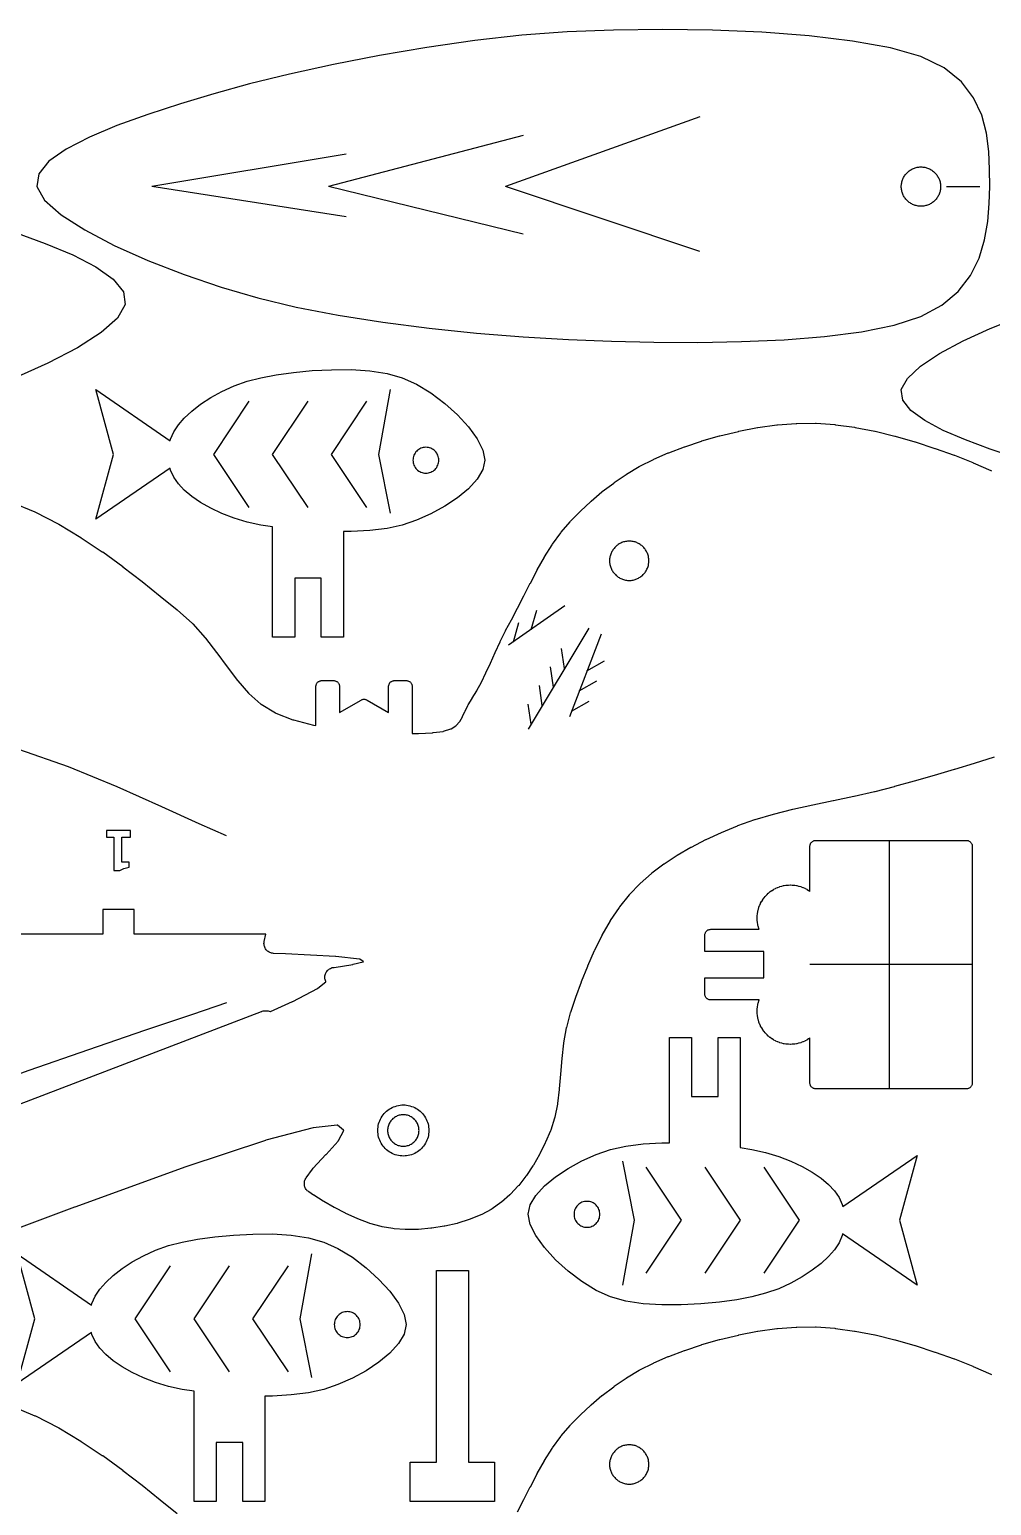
# Model space of a CAD drawing. Header units: millimetres. Extents: x 5 to 580, y 5 to 395.
# Drawn here: x 92.2 to 190.2, y 244.6 to 394.8 of the extents above; entities that cross this region are included whole.
import ezdxf

# ---------------------------------------------------------------- set-up
doc = ezdxf.new("R2010")
doc.units = ezdxf.units.MM
doc.layers.add('CUT', color=1, linetype='Continuous')
doc.layers.add('ENGRAVE', color=5, linetype='Continuous')

msp = doc.modelspace()

# ---------------------------------------------------------------- linework, layer by layer
at = {"layer": 'CUT'}
for points in [[(155.82, 363.02), (160.27, 363), (164.72, 363.08), (169.06, 363.27), (173.18, 363.59), (176.95, 364.08), (180.27, 364.75), (183, 365.63), (185.14, 366.77), (186.8, 368.18), (188.03, 369.81), (188.91, 371.57), (189.48, 373.43), (189.81, 375.3), (189.96, 377.13), (190, 378.86), (189.99, 380.59), (189.91, 382.42), (189.67, 384.29), (189.19, 386.14), (188.36, 387.91), (187.12, 389.53), (185.36, 390.95), (183, 392.09), (179.89, 392.98), (176.04, 393.68), (171.62, 394.21), (166.81, 394.57), (161.77, 394.78), (156.68, 394.85), (151.7, 394.79), (147, 394.61), (142.38, 394.26), (137.58, 393.73), (132.71, 393.03), (127.88, 392.21), (123.18, 391.29), (118.73, 390.31), (114.64, 389.31), (111, 388.31), (107.61, 387.29), (104.29, 386.21), (101.15, 385.08), (98.34, 383.9), (95.99, 382.68), (94.23, 381.43), (93.19, 380.15), (93, 378.86), (93.78, 377.48), (95.46, 375.99), (97.88, 374.44), (100.88, 372.87), (104.29, 371.35), (107.98, 369.91), (111.76, 368.62), (115.5, 367.52), (119.38, 366.59), (123.66, 365.77), (128.21, 365.05), (132.94, 364.45), (137.74, 363.95), (142.5, 363.56), (147.12, 363.28), (151.5, 363.11)], [(181, 378.96), (181.01, 379.05), (181.02, 379.15), (181.04, 379.25), (181.06, 379.34), (181.09, 379.44), (181.12, 379.53), (181.15, 379.62), (181.19, 379.71), (181.24, 379.8), (181.28, 379.89), (181.34, 379.97), (181.39, 380.05), (181.45, 380.13), (181.52, 380.2), (181.59, 380.27), (181.66, 380.34), (181.73, 380.4), (181.81, 380.46), (181.89, 380.52), (181.97, 380.57), (182.06, 380.62), (182.14, 380.67), (182.23, 380.71), (182.33, 380.74), (182.42, 380.77), (182.51, 380.8), (182.61, 380.82), (182.71, 380.84), (182.8, 380.85), (182.9, 380.86), (183, 380.86), (183.1, 380.86), (183.2, 380.85), (183.29, 380.84), (183.39, 380.82), (183.49, 380.8), (183.58, 380.77), (183.67, 380.74), (183.77, 380.71), (183.86, 380.67), (183.94, 380.62), (184.03, 380.57), (184.11, 380.52), (184.19, 380.46), (184.27, 380.4), (184.34, 380.34), (184.41, 380.27), (184.48, 380.2), (184.55, 380.13), (184.61, 380.05), (184.66, 379.97), (184.72, 379.89), (184.76, 379.8), (184.81, 379.71), (184.85, 379.62), (184.88, 379.53), (184.91, 379.44), (184.94, 379.34), (184.96, 379.25), (184.98, 379.15), (184.99, 379.05), (185, 378.96), (185, 378.86), (185, 378.76), (184.99, 378.66), (184.98, 378.56), (184.96, 378.47), (184.94, 378.37), (184.91, 378.28), (184.88, 378.18), (184.85, 378.09), (184.81, 378), (184.76, 377.92), (184.72, 377.83), (184.66, 377.75), (184.61, 377.67), (184.55, 377.59), (184.48, 377.52), (184.41, 377.44), (184.34, 377.38), (184.27, 377.31), (184.19, 377.25), (184.11, 377.2), (184.03, 377.14), (183.94, 377.09), (183.86, 377.05), (183.77, 377.01), (183.67, 376.98), (183.58, 376.94), (183.49, 376.92), (183.39, 376.9), (183.29, 376.88), (183.2, 376.87), (183.1, 376.86), (183, 376.86), (182.9, 376.86), (182.8, 376.87), (182.71, 376.88), (182.61, 376.9), (182.51, 376.92), (182.42, 376.94), (182.33, 376.98), (182.23, 377.01), (182.14, 377.05), (182.06, 377.09), (181.97, 377.14), (181.89, 377.2), (181.81, 377.25), (181.73, 377.31), (181.66, 377.38), (181.59, 377.44), (181.52, 377.52), (181.45, 377.59), (181.39, 377.67), (181.34, 377.75), (181.28, 377.83), (181.24, 377.92), (181.19, 378), (181.15, 378.09), (181.12, 378.18), (181.09, 378.28), (181.06, 378.37), (181.04, 378.47), (181.02, 378.56), (181.01, 378.66), (181, 378.76), (181, 378.86)], [(124.2, 333), (122.22, 333), (121.95, 333), (121.95, 339), (119.25, 339), (119.25, 333), (118.98, 333), (117, 333), (117, 339), (117, 344.21), (115.8, 344.4), (114.41, 344.71), (113.08, 345.11), (111.84, 345.59), (110.7, 346.12), (109.67, 346.71), (108.77, 347.32), (108.01, 347.96), (107.4, 348.6), (106.94, 349.27), (106.61, 350), (106.56, 350.2), (99, 345), (100.8, 351.6), (99, 358.2), (106.57, 352.99), (106.61, 353.14), (106.94, 353.9), (107.4, 354.6), (108.01, 355.29), (108.77, 356), (109.67, 356.7), (110.7, 357.38), (111.84, 358), (113.08, 358.57), (114.41, 359.04), (115.8, 359.4), (117.35, 359.69), (119.12, 359.93), (121.02, 360.12), (123, 360.22), (124.98, 360.23), (126.88, 360.1), (128.65, 359.83), (130.2, 359.4), (131.65, 358.74), (133.12, 357.85), (134.53, 356.79), (135.82, 355.61), (136.94, 354.39), (137.82, 353.17), (138.39, 352.02), (138.6, 351), (138.39, 350.04), (137.82, 349.07), (136.94, 348.1), (135.82, 347.18), (134.53, 346.31), (133.12, 345.54), (131.65, 344.9), (130.2, 344.4), (128.65, 344.06), (126.88, 343.84), (124.98, 343.73), (124.2, 343.73), (124.2, 339)], [(131.38, 350.49), (131.44, 350.38), (131.5, 350.27), (131.58, 350.16), (131.67, 350.07), (131.76, 349.98), (131.87, 349.9), (131.98, 349.84), (132.09, 349.78), (132.22, 349.74), (132.34, 349.71), (132.47, 349.69), (132.6, 349.68), (132.73, 349.69), (132.86, 349.71), (132.98, 349.74), (133.11, 349.78), (133.22, 349.84), (133.33, 349.9), (133.44, 349.98), (133.53, 350.07), (133.62, 350.16), (133.7, 350.27), (133.76, 350.38), (133.82, 350.49), (133.86, 350.62), (133.89, 350.74), (133.91, 350.87), (133.92, 351), (133.91, 351.13), (133.89, 351.26), (133.86, 351.38), (133.82, 351.51), (133.76, 351.62), (133.7, 351.73), (133.62, 351.84), (133.53, 351.93), (133.44, 352.02), (133.33, 352.1), (133.22, 352.16), (133.11, 352.22), (132.98, 352.26), (132.86, 352.29), (132.73, 352.31), (132.6, 352.32), (132.47, 352.31), (132.34, 352.29), (132.22, 352.26), (132.09, 352.22), (131.98, 352.16), (131.87, 352.1), (131.76, 352.02), (131.67, 351.93), (131.58, 351.84), (131.5, 351.73), (131.44, 351.62), (131.38, 351.51), (131.34, 351.38), (131.31, 351.26), (131.29, 351.13), (131.28, 351), (131.29, 350.87), (131.31, 350.74), (131.34, 350.62)], [(151.31, 340.57), (151.33, 340.47), (151.34, 340.37), (151.37, 340.28), (151.39, 340.18), (151.42, 340.09), (151.46, 340), (151.5, 339.91), (151.54, 339.82), (151.59, 339.73), (151.64, 339.65), (151.7, 339.57), (151.76, 339.49), (151.82, 339.42), (151.89, 339.35), (151.96, 339.28), (152.04, 339.22), (152.11, 339.16), (152.19, 339.1), (152.28, 339.05), (152.36, 339), (152.45, 338.95), (152.54, 338.91), (152.63, 338.88), (152.72, 338.85), (152.82, 338.82), (152.91, 338.8), (153.01, 338.78), (153.11, 338.77), (153.21, 338.76), (153.31, 338.76), (153.4, 338.76), (153.5, 338.77), (153.6, 338.78), (153.7, 338.8), (153.79, 338.82), (153.89, 338.85), (153.98, 338.88), (154.07, 338.91), (154.16, 338.95), (154.25, 339), (154.33, 339.05), (154.42, 339.1), (154.5, 339.16), (154.57, 339.22), (154.65, 339.28), (154.72, 339.35), (154.79, 339.42), (154.85, 339.49), (154.91, 339.57), (154.97, 339.65), (155.02, 339.73), (155.07, 339.82), (155.11, 339.91), (155.15, 340), (155.19, 340.09), (155.22, 340.18), (155.25, 340.28), (155.27, 340.37), (155.28, 340.47), (155.3, 340.57), (155.3, 340.66), (155.31, 340.76), (155.3, 340.86), (155.3, 340.96), (155.28, 341.06), (155.27, 341.15), (155.25, 341.25), (155.22, 341.34), (155.19, 341.44), (155.15, 341.53), (155.11, 341.62), (155.07, 341.71), (155.02, 341.79), (154.97, 341.87), (154.91, 341.95), (154.85, 342.03), (154.79, 342.11), (154.72, 342.18), (154.65, 342.24), (154.57, 342.31), (154.5, 342.37), (154.42, 342.43), (154.33, 342.48), (154.25, 342.53), (154.16, 342.57), (154.07, 342.61), (153.98, 342.65), (153.89, 342.68), (153.79, 342.7), (153.7, 342.72), (153.6, 342.74), (153.5, 342.75), (153.4, 342.76), (153.31, 342.76), (153.21, 342.76), (153.11, 342.75), (153.01, 342.74), (152.91, 342.72), (152.82, 342.7), (152.72, 342.68), (152.63, 342.65), (152.54, 342.61), (152.45, 342.57), (152.36, 342.53), (152.28, 342.48), (152.19, 342.43), (152.11, 342.37), (152.04, 342.31), (151.96, 342.24), (151.89, 342.18), (151.82, 342.11), (151.76, 342.03), (151.7, 341.95), (151.64, 341.87), (151.59, 341.79), (151.54, 341.71), (151.5, 341.62), (151.46, 341.53), (151.42, 341.44), (151.39, 341.34), (151.37, 341.25), (151.34, 341.15), (151.33, 341.06), (151.31, 340.96), (151.31, 340.86), (151.31, 340.76), (151.31, 340.66)], [(171.69, 292.18), (171.59, 292.11), (171.56, 292.09), (171.4, 291.99), (171.37, 291.97), (171.21, 291.89), (171.17, 291.87), (171.01, 291.8), (170.97, 291.78), (170.8, 291.72), (170.77, 291.7), (170.59, 291.65), (170.55, 291.64), (170.38, 291.6), (170.34, 291.59), (170.16, 291.56), (170.12, 291.56), (169.94, 291.54), (169.9, 291.54), (169.72, 291.53), (169.68, 291.53), (169.5, 291.54), (169.46, 291.54), (169.28, 291.56), (169.24, 291.56), (169.06, 291.59), (169.02, 291.6), (168.85, 291.64), (168.81, 291.65), (168.63, 291.7), (168.6, 291.72), (168.43, 291.78), (168.39, 291.8), (168.23, 291.87), (168.19, 291.89), (168.03, 291.97), (168, 291.99), (167.84, 292.09), (167.81, 292.11), (167.66, 292.22), (167.63, 292.24), (167.49, 292.36), (167.46, 292.38), (167.33, 292.51), (167.3, 292.53), (167.18, 292.67), (167.15, 292.7), (167.04, 292.84), (167.01, 292.87), (166.91, 293.01), (166.89, 293.05), (166.79, 293.2), (166.77, 293.24), (166.68, 293.4), (166.67, 293.43), (166.59, 293.6), (166.58, 293.63), (166.51, 293.8), (166.5, 293.84), (166.45, 294.01), (166.44, 294.05), (166.4, 294.23), (166.39, 294.27), (166.36, 294.44), (166.35, 294.48), (166.34, 294.66), (166.33, 294.7), (166.33, 294.88), (166.33, 294.92), (166.33, 295.1), (166.34, 295.14), (166.35, 295.32), (166.36, 295.36), (166.39, 295.54), (166.4, 295.58), (166.44, 295.76), (166.45, 295.8), (166.5, 295.97), (166.51, 296.01), (166.52, 296.03), (166.53, 296.05), (166.51, 296.05), (161.6, 296.05), (161.54, 296.05), (161.48, 296.06), (161.43, 296.07), (161.37, 296.09), (161.32, 296.12), (161.27, 296.15), (161.22, 296.18), (161.18, 296.22), (161.14, 296.27), (161.1, 296.31), (161.07, 296.36), (161.05, 296.42), (161.03, 296.47), (161.01, 296.53), (161, 296.59), (161, 296.65), (161, 298.3), (167, 298.3), (167, 301), (161, 301), (161, 302.65), (161, 302.71), (161.01, 302.76), (161.03, 302.82), (161.05, 302.88), (161.07, 302.93), (161.1, 302.98), (161.14, 303.03), (161.18, 303.07), (161.22, 303.11), (161.27, 303.15), (161.32, 303.18), (161.37, 303.2), (161.43, 303.22), (161.48, 303.23), (161.54, 303.24), (161.6, 303.25), (166.51, 303.25), (166.53, 303.25), (166.52, 303.26), (166.51, 303.29), (166.5, 303.32), (166.45, 303.5), (166.44, 303.54), (166.4, 303.71), (166.39, 303.75), (166.36, 303.93), (166.35, 303.97), (166.34, 304.15), (166.33, 304.19), (166.33, 304.37), (166.33, 304.41), (166.33, 304.59), (166.34, 304.63), (166.35, 304.81), (166.36, 304.85), (166.39, 305.03), (166.4, 305.07), (166.44, 305.24), (166.45, 305.28), (166.5, 305.45), (166.51, 305.49), (166.58, 305.66), (166.59, 305.7), (166.67, 305.86), (166.68, 305.9), (166.77, 306.06), (166.79, 306.09), (166.89, 306.25), (166.91, 306.28), (167.01, 306.43), (167.04, 306.46), (167.15, 306.6), (167.18, 306.63), (167.3, 306.76), (167.33, 306.79), (167.46, 306.91), (167.49, 306.94), (167.63, 307.05), (167.66, 307.08), (167.81, 307.18), (167.84, 307.2), (168, 307.3), (168.03, 307.32), (168.19, 307.4), (168.23, 307.42), (168.39, 307.5), (168.43, 307.51), (168.6, 307.58), (168.63, 307.59), (168.81, 307.64), (168.85, 307.65), (169.02, 307.69), (169.06, 307.7), (169.24, 307.73), (169.28, 307.73), (169.46, 307.75), (169.5, 307.75), (169.68, 307.76), (169.72, 307.76), (169.9, 307.75), (169.94, 307.75), (170.12, 307.73), (170.16, 307.73), (170.34, 307.7), (170.38, 307.69), (170.55, 307.65), (170.59, 307.64), (170.77, 307.59), (170.8, 307.58), (170.97, 307.51), (171.01, 307.5), (171.17, 307.42), (171.21, 307.4), (171.37, 307.32), (171.4, 307.3), (171.56, 307.2), (171.59, 307.18), (171.69, 307.11), (171.7, 307.1), (171.7, 307.12), (171.7, 311.69), (171.7, 311.75), (171.71, 311.81), (171.73, 311.87), (171.75, 311.92), (171.77, 311.98), (171.8, 312.03), (171.84, 312.07), (171.88, 312.12), (171.92, 312.16), (171.97, 312.19), (172.02, 312.22), (172.07, 312.25), (172.13, 312.27), (172.18, 312.28), (172.24, 312.29), (172.3, 312.29), (187.62, 312.29), (187.68, 312.29), (187.74, 312.28), (187.8, 312.27), (187.85, 312.25), (187.91, 312.22), (187.96, 312.19), (188, 312.16), (188.05, 312.12), (188.09, 312.07), (188.12, 312.03), (188.15, 311.98), (188.18, 311.92), (188.2, 311.87), (188.21, 311.81), (188.22, 311.75), (188.22, 311.69), (188.22, 287.6), (188.22, 287.54), (188.21, 287.48), (188.2, 287.43), (188.18, 287.37), (188.15, 287.32), (188.12, 287.27), (188.09, 287.22), (188.05, 287.18), (188, 287.14), (187.96, 287.1), (187.91, 287.07), (187.85, 287.05), (187.8, 287.03), (187.74, 287.01), (187.68, 287), (187.62, 287), (172.3, 287), (172.24, 287), (172.18, 287.01), (172.13, 287.03), (172.07, 287.05), (172.02, 287.07), (171.97, 287.1), (171.92, 287.14), (171.88, 287.18), (171.84, 287.22), (171.8, 287.27), (171.77, 287.32), (171.75, 287.37), (171.73, 287.43), (171.71, 287.48), (171.7, 287.54), (171.7, 287.6), (171.7, 292.18), (171.7, 292.19)], [(157.4, 292.23), (159.38, 292.23), (159.65, 292.23), (159.65, 286.23), (162.35, 286.23), (162.35, 292.23), (162.62, 292.23), (164.6, 292.23), (164.6, 286.23), (164.6, 281.02), (165.8, 280.83), (167.19, 280.51), (168.52, 280.11), (169.76, 279.64), (170.9, 279.1), (171.93, 278.52), (172.83, 277.9), (173.59, 277.27), (174.2, 276.63), (174.66, 275.95), (174.99, 275.22), (175.04, 275.03), (182.6, 280.23), (180.8, 273.63), (182.6, 267.03), (175.03, 272.23), (174.99, 272.08), (174.66, 271.33), (174.2, 270.63), (173.59, 269.94), (172.83, 269.23), (171.93, 268.53), (170.9, 267.85), (169.76, 267.22), (168.52, 266.66), (167.19, 266.19), (165.8, 265.83), (164.25, 265.54), (162.48, 265.29), (160.58, 265.11), (158.6, 265), (156.62, 265), (154.72, 265.12), (152.95, 265.39), (151.4, 265.83), (149.95, 266.49), (148.48, 267.38), (147.07, 268.44), (145.78, 269.61), (144.66, 270.84), (143.78, 272.06), (143.21, 273.2), (143, 274.23), (143.21, 275.18), (143.78, 276.16), (144.66, 277.12), (145.78, 278.05), (147.07, 278.91), (148.48, 279.68), (149.95, 280.33), (151.4, 280.83), (152.95, 281.17), (154.72, 281.39), (156.62, 281.49), (157.4, 281.5), (157.4, 286.23)], [(128.71, 282.66), (128.72, 282.55), (128.74, 282.45), (128.76, 282.35), (128.79, 282.25), (128.83, 282.15), (128.87, 282.05), (128.92, 281.96), (128.97, 281.87), (129.04, 281.79), (129.1, 281.71), (129.17, 281.63), (129.25, 281.56), (129.33, 281.49), (129.42, 281.43), (129.51, 281.38), (129.6, 281.33), (129.69, 281.28), (129.79, 281.25), (129.89, 281.22), (129.99, 281.19), (130.1, 281.18), (130.2, 281.17), (130.31, 281.16), (130.41, 281.17), (130.51, 281.18), (130.62, 281.19), (130.72, 281.22), (130.82, 281.25), (130.92, 281.28), (131.01, 281.33), (131.11, 281.38), (131.19, 281.43), (131.28, 281.49), (131.36, 281.56), (131.44, 281.63), (131.51, 281.71), (131.57, 281.79), (131.64, 281.87), (131.69, 281.96), (131.74, 282.05), (131.78, 282.15), (131.82, 282.25), (131.85, 282.35), (131.87, 282.45), (131.89, 282.55), (131.9, 282.66), (131.91, 282.76), (131.9, 282.87), (131.89, 282.97), (131.87, 283.07), (131.85, 283.18), (131.82, 283.28), (131.78, 283.37), (131.74, 283.47), (131.69, 283.56), (131.64, 283.65), (131.57, 283.74), (131.51, 283.82), (131.44, 283.89), (131.36, 283.97), (131.28, 284.03), (131.19, 284.09), (131.11, 284.15), (131.01, 284.2), (130.92, 284.24), (130.82, 284.28), (130.72, 284.31), (130.62, 284.33), (130.51, 284.35), (130.41, 284.36), (130.31, 284.36), (130.2, 284.36), (130.1, 284.35), (129.99, 284.33), (129.89, 284.31), (129.79, 284.28), (129.69, 284.24), (129.6, 284.2), (129.51, 284.15), (129.42, 284.09), (129.33, 284.03), (129.25, 283.97), (129.17, 283.89), (129.1, 283.82), (129.04, 283.74), (128.97, 283.65), (128.92, 283.56), (128.87, 283.47), (128.83, 283.37), (128.79, 283.28), (128.76, 283.18), (128.74, 283.07), (128.72, 282.97), (128.71, 282.87), (128.71, 282.76)], [(150.22, 274.73), (150.16, 274.85), (150.1, 274.96), (150.02, 275.06), (149.93, 275.16), (149.84, 275.25), (149.73, 275.32), (149.62, 275.39), (149.51, 275.45), (149.38, 275.49), (149.26, 275.52), (149.13, 275.54), (149, 275.55), (148.87, 275.54), (148.74, 275.52), (148.62, 275.49), (148.49, 275.45), (148.38, 275.39), (148.27, 275.32), (148.16, 275.25), (148.07, 275.16), (147.98, 275.06), (147.9, 274.96), (147.84, 274.85), (147.78, 274.73), (147.74, 274.61), (147.71, 274.48), (147.69, 274.36), (147.68, 274.23), (147.69, 274.1), (147.71, 273.97), (147.74, 273.84), (147.78, 273.72), (147.84, 273.6), (147.9, 273.49), (147.98, 273.39), (148.07, 273.29), (148.16, 273.21), (148.27, 273.13), (148.38, 273.06), (148.49, 273.01), (148.62, 272.96), (148.74, 272.93), (148.87, 272.91), (149, 272.91), (149.13, 272.91), (149.26, 272.93), (149.38, 272.96), (149.51, 273.01), (149.62, 273.06), (149.73, 273.13), (149.84, 273.21), (149.93, 273.29), (150.02, 273.39), (150.1, 273.49), (150.16, 273.6), (150.22, 273.72), (150.26, 273.84), (150.29, 273.97), (150.31, 274.1), (150.32, 274.23), (150.31, 274.36), (150.29, 274.48), (150.26, 274.61)], [(116.2, 245), (114.22, 245), (113.95, 245), (113.95, 251), (111.25, 251), (111.25, 245), (110.98, 245), (109, 245), (109, 251), (109, 256.21), (107.8, 256.4), (106.41, 256.71), (105.08, 257.11), (103.84, 257.59), (102.7, 258.12), (101.67, 258.71), (100.77, 259.32), (100.01, 259.96), (99.4, 260.6), (98.94, 261.27), (98.61, 262), (98.56, 262.2), (91, 257), (92.8, 263.6), (91, 270.2), (98.57, 264.99), (98.61, 265.14), (98.94, 265.9), (99.4, 266.6), (100.01, 267.29), (100.77, 268), (101.67, 268.7), (102.7, 269.38), (103.84, 270), (105.08, 270.57), (106.41, 271.04), (107.8, 271.4), (109.35, 271.69), (111.12, 271.93), (113.02, 272.12), (115, 272.22), (116.98, 272.23), (118.88, 272.1), (120.65, 271.83), (122.2, 271.4), (123.65, 270.74), (125.12, 269.85), (126.53, 268.79), (127.82, 267.61), (128.94, 266.39), (129.82, 265.17), (130.39, 264.02), (130.6, 263), (130.39, 262.04), (129.82, 261.07), (128.94, 260.1), (127.82, 259.18), (126.53, 258.31), (125.12, 257.54), (123.65, 256.9), (122.2, 256.4), (120.65, 256.06), (118.88, 255.84), (116.98, 255.73), (116.2, 255.73), (116.2, 251)], [(133.67, 268.5), (136.93, 268.5), (136.93, 249), (139.6, 249), (139.6, 245), (131, 245), (131, 249), (133.67, 249)], [(123.38, 262.49), (123.44, 262.38), (123.5, 262.27), (123.58, 262.16), (123.67, 262.07), (123.76, 261.98), (123.87, 261.9), (123.98, 261.84), (124.09, 261.78), (124.22, 261.74), (124.34, 261.71), (124.47, 261.69), (124.6, 261.68), (124.73, 261.69), (124.86, 261.71), (124.98, 261.74), (125.11, 261.78), (125.22, 261.84), (125.33, 261.9), (125.44, 261.98), (125.53, 262.07), (125.62, 262.16), (125.7, 262.27), (125.76, 262.38), (125.82, 262.49), (125.86, 262.62), (125.89, 262.74), (125.91, 262.87), (125.92, 263), (125.91, 263.13), (125.89, 263.26), (125.86, 263.38), (125.82, 263.51), (125.76, 263.62), (125.7, 263.73), (125.62, 263.84), (125.53, 263.93), (125.44, 264.02), (125.33, 264.1), (125.22, 264.16), (125.11, 264.22), (124.98, 264.26), (124.86, 264.29), (124.73, 264.31), (124.6, 264.32), (124.47, 264.31), (124.34, 264.29), (124.22, 264.26), (124.09, 264.22), (123.98, 264.16), (123.87, 264.1), (123.76, 264.02), (123.67, 263.93), (123.58, 263.84), (123.5, 263.73), (123.44, 263.62), (123.38, 263.51), (123.34, 263.38), (123.31, 263.26), (123.29, 263.13), (123.28, 263), (123.29, 262.87), (123.31, 262.74), (123.34, 262.62)], [(151.31, 248.57), (151.33, 248.47), (151.34, 248.37), (151.37, 248.28), (151.39, 248.18), (151.42, 248.09), (151.46, 248), (151.5, 247.91), (151.54, 247.82), (151.59, 247.73), (151.64, 247.65), (151.7, 247.57), (151.76, 247.49), (151.82, 247.42), (151.89, 247.35), (151.96, 247.28), (152.04, 247.22), (152.11, 247.16), (152.19, 247.1), (152.28, 247.05), (152.36, 247), (152.45, 246.95), (152.54, 246.91), (152.63, 246.88), (152.72, 246.85), (152.82, 246.82), (152.91, 246.8), (153.01, 246.78), (153.11, 246.77), (153.21, 246.76), (153.31, 246.76), (153.4, 246.76), (153.5, 246.77), (153.6, 246.78), (153.7, 246.8), (153.79, 246.82), (153.89, 246.85), (153.98, 246.88), (154.07, 246.91), (154.16, 246.95), (154.25, 247), (154.33, 247.05), (154.42, 247.1), (154.5, 247.16), (154.57, 247.22), (154.65, 247.28), (154.72, 247.35), (154.79, 247.42), (154.85, 247.49), (154.91, 247.57), (154.97, 247.65), (155.02, 247.73), (155.07, 247.82), (155.11, 247.91), (155.15, 248), (155.19, 248.09), (155.22, 248.18), (155.25, 248.28), (155.27, 248.37), (155.28, 248.47), (155.3, 248.57), (155.3, 248.66), (155.31, 248.76), (155.3, 248.86), (155.3, 248.96), (155.28, 249.06), (155.27, 249.15), (155.25, 249.25), (155.22, 249.34), (155.19, 249.44), (155.15, 249.53), (155.11, 249.62), (155.07, 249.71), (155.02, 249.79), (154.97, 249.87), (154.91, 249.95), (154.85, 250.03), (154.79, 250.11), (154.72, 250.18), (154.65, 250.24), (154.57, 250.31), (154.5, 250.37), (154.42, 250.43), (154.33, 250.48), (154.25, 250.53), (154.16, 250.57), (154.07, 250.61), (153.98, 250.65), (153.89, 250.68), (153.79, 250.7), (153.7, 250.72), (153.6, 250.74), (153.5, 250.75), (153.4, 250.76), (153.31, 250.76), (153.21, 250.76), (153.11, 250.75), (153.01, 250.74), (152.91, 250.72), (152.82, 250.7), (152.72, 250.68), (152.63, 250.65), (152.54, 250.61), (152.45, 250.57), (152.36, 250.53), (152.28, 250.48), (152.19, 250.43), (152.11, 250.37), (152.04, 250.31), (151.96, 250.24), (151.89, 250.18), (151.82, 250.11), (151.76, 250.03), (151.7, 249.95), (151.64, 249.87), (151.59, 249.79), (151.54, 249.71), (151.5, 249.62), (151.46, 249.53), (151.42, 249.44), (151.39, 249.34), (151.37, 249.25), (151.34, 249.15), (151.33, 249.06), (151.31, 248.96), (151.31, 248.86), (151.31, 248.76), (151.31, 248.66)]]:
    msp.add_lwpolyline(points, close=True, dxfattribs=at)
for points in [[(90.71, 374.21), (93.85, 373.08), (96.66, 371.9), (99.01, 370.68), (100.77, 369.43), (101.81, 368.15), (102, 366.86), (101.22, 365.48), (99.54, 363.99), (97.12, 362.44), (94.12, 360.87), (90.71, 359.35)], [(192.69, 351.24), (190.03, 352.13), (187.52, 353.07), (185.27, 354.04), (183.39, 355.05), (181.98, 356.08), (181.15, 357.13), (181, 358.2), (181.63, 359.33), (182.97, 360.56), (184.9, 361.85), (187.3, 363.14), (190.04, 364.4), (192.98, 365.58)], [(90.33, 346.75), (92.78, 345.73), (92.85, 345.7), (95.18, 344.51), (95.24, 344.48), (97.48, 343.14), (97.52, 343.11), (99.66, 341.68), (99.7, 341.66), (101.74, 340.17), (101.76, 340.15), (103.71, 338.65), (103.72, 338.64), (105.56, 337.16), (105.56, 337.16), (107.28, 335.78), (107.33, 335.74), (108.81, 334.4), (108.88, 334.33), (110.13, 332.93), (110.18, 332.87), (111.3, 331.43), (111.31, 331.4), (112.36, 329.95), (112.37, 329.95), (113.41, 328.57), (113.44, 328.54), (114.53, 327.3), (114.57, 327.26), (115.8, 326.18), (115.82, 326.17), (115.83, 326.15), (117.29, 325.27), (117.31, 325.26), (117.33, 325.25), (119.07, 324.58), (119.13, 324.56), (121.15, 324.04), (121.18, 324.03), (121.41, 323.99), (121.41, 327.96), (121.41, 328.02), (121.42, 328.08), (121.43, 328.14), (121.45, 328.19), (121.48, 328.25), (121.51, 328.3), (121.54, 328.34), (121.58, 328.39), (121.62, 328.43), (121.67, 328.46), (121.72, 328.49), (121.78, 328.52), (121.83, 328.54), (121.89, 328.55), (121.95, 328.56), (122.01, 328.56), (123.21, 328.56), (123.26, 328.56), (123.32, 328.55), (123.38, 328.54), (123.43, 328.52), (123.49, 328.49), (123.54, 328.46), (123.59, 328.43), (123.63, 328.39), (123.67, 328.34), (123.7, 328.3), (123.73, 328.25), (123.76, 328.19), (123.78, 328.14), (123.79, 328.08), (123.8, 328.02), (123.81, 327.96), (123.81, 325.33), (123.81, 325.32), (123.82, 325.33), (126.01, 326.59), (126.06, 326.62), (126.11, 326.64), (126.16, 326.65), (126.22, 326.66), (126.28, 326.67), (126.33, 326.67), (126.39, 326.66), (126.45, 326.65), (126.5, 326.64), (126.55, 326.62), (126.61, 326.59), (128.79, 325.33), (128.8, 325.32), (128.81, 325.33), (128.81, 327.96), (128.81, 328.02), (128.82, 328.08), (128.83, 328.14), (128.85, 328.19), (128.88, 328.25), (128.91, 328.3), (128.94, 328.34), (128.98, 328.39), (129.02, 328.43), (129.07, 328.46), (129.12, 328.49), (129.18, 328.52), (129.23, 328.54), (129.29, 328.55), (129.35, 328.56), (129.41, 328.56), (130.61, 328.56), (130.66, 328.56), (130.72, 328.55), (130.78, 328.54), (130.83, 328.52), (130.89, 328.49), (130.94, 328.46), (130.99, 328.43), (131.03, 328.39), (131.07, 328.34), (131.1, 328.3), (131.13, 328.25), (131.16, 328.19), (131.18, 328.14), (131.19, 328.08), (131.2, 328.02), (131.21, 327.96), (131.21, 323.19), (131.83, 323.19), (131.85, 323.19), (133.28, 323.26), (133.33, 323.27), (134.36, 323.4), (134.38, 323.41), (134.4, 323.41), (135.13, 323.64), (135.15, 323.65), (135.17, 323.66), (135.66, 323.96), (135.68, 323.98), (135.7, 323.99), (136.04, 324.37), (136.05, 324.39), (136.07, 324.41), (136.32, 324.86), (136.34, 324.9), (136.58, 325.43), (136.59, 325.45), (136.87, 326.03), (136.91, 326.11), (137.3, 326.75), (137.31, 326.77), (137.78, 327.52), (137.8, 327.55), (138.25, 328.39), (138.26, 328.41), (138.71, 329.34), (138.72, 329.35), (139.18, 330.35), (139.66, 331.41), (139.66, 331.42), (140.16, 332.51), (140.17, 332.53), (140.7, 333.62), (140.72, 333.65), (141.3, 334.76), (141.31, 334.76), (141.93, 335.93), (141.93, 335.94), (142.57, 337.19), (143.23, 338.49), (143.24, 338.5), (143.92, 339.81), (143.94, 339.84), (144.66, 341.12), (144.69, 341.16), (145.46, 342.4), (145.5, 342.45), (146.33, 343.61), (146.38, 343.67), (147.28, 344.74), (147.33, 344.79), (148.31, 345.79), (148.35, 345.82), (149.39, 346.8), (149.42, 346.83), (150.52, 347.77), (150.56, 347.8), (151.72, 348.68), (151.77, 348.72), (152.99, 349.55), (153.04, 349.58), (154.33, 350.35), (154.39, 350.38), (155.76, 351.08), (155.82, 351.11), (157.28, 351.75), (157.33, 351.77), (158.92, 352.37), (158.95, 352.38), (160.66, 352.95), (160.7, 352.96), (162.5, 353.48), (162.54, 353.49), (164.41, 353.94), (164.45, 353.95), (166.36, 354.32), (166.41, 354.33), (168.34, 354.59), (168.4, 354.6), (170.31, 354.75), (170.38, 354.75), (172.27, 354.76), (172.34, 354.76), (174.24, 354.63), (174.3, 354.62), (176.25, 354.35), (176.31, 354.34), (178.3, 353.96), (178.34, 353.95), (180.35, 353.45), (180.39, 353.44), (182.39, 352.87), (182.42, 352.86), (184.41, 352.21), (184.44, 352.2), (186.38, 351.51), (186.41, 351.5), (188.28, 350.77), (188.33, 350.75), (190.13, 349.94), (190.19, 349.91)], [(190.45, 320.77), (188.43, 320.14), (188.43, 320.14), (186.4, 319.52), (186.39, 319.52), (184.35, 318.92), (184.35, 318.92), (182.32, 318.33), (182.32, 318.33), (180.32, 317.77), (180.29, 317.76), (178.29, 317.24), (178.26, 317.23), (176.2, 316.76), (176.18, 316.76), (174.09, 316.32), (174.08, 316.32), (172, 315.89), (171.99, 315.89), (169.95, 315.44), (169.93, 315.44), (167.96, 314.95), (167.94, 314.95), (166.08, 314.4), (166.05, 314.39), (164.32, 313.77), (164.29, 313.76), (162.66, 313.07), (162.65, 313.06), (161.1, 312.34), (161.08, 312.34), (159.61, 311.58), (159.58, 311.57), (158.19, 310.77), (158.17, 310.75), (156.86, 309.89), (156.83, 309.88), (155.6, 308.95), (155.57, 308.92), (154.42, 307.91), (154.39, 307.88), (153.32, 306.78), (153.29, 306.74), (152.3, 305.52), (152.28, 305.48), (151.37, 304.13), (151.35, 304.1), (150.52, 302.64), (150.51, 302.62), (149.75, 301.09), (149.74, 301.06), (149.05, 299.49), (149.04, 299.47), (148.41, 297.89), (148.4, 297.87), (147.83, 296.3), (147.83, 296.29), (147.31, 294.78), (147.3, 294.75), (146.9, 293.26), (146.89, 293.21), (146.62, 291.68), (146.62, 291.65), (146.44, 290.09), (146.44, 290.08), (146.31, 288.51), (146.31, 288.51), (146.17, 286.99), (146.17, 286.95), (146, 285.52), (145.99, 285.45), (145.73, 284.13), (145.7, 284.02), (145.32, 282.81), (145.29, 282.72), (144.79, 281.56), (144.76, 281.51), (144.19, 280.37), (144.16, 280.31), (143.54, 279.24), (143.5, 279.18), (142.83, 278.17), (142.78, 278.11), (142.05, 277.18), (141.99, 277.12), (141.21, 276.28), (141.14, 276.22), (140.31, 275.48), (140.23, 275.42), (139.35, 274.8), (139.25, 274.73), (138.29, 274.21), (138.19, 274.16), (137.1, 273.72), (137.02, 273.69), (135.84, 273.32), (135.77, 273.3), (134.53, 273.02), (134.46, 273.01), (133.19, 272.81), (133.12, 272.81), (131.86, 272.7), (131.79, 272.7), (130.57, 272.68), (130.5, 272.69), (129.36, 272.76), (129.25, 272.77), (128.15, 272.96), (128.05, 272.98), (126.91, 273.31), (126.83, 273.33), (125.67, 273.77), (125.61, 273.79), (124.45, 274.31), (124.41, 274.34), (123.29, 274.92), (123.25, 274.94), (122.2, 275.54), (122.16, 275.56), (121.2, 276.17), (121.17, 276.18), (120.68, 276.51), (120.6, 276.57), (120.53, 276.63), (120.47, 276.7), (120.41, 276.77), (120.36, 276.85), (120.32, 276.94), (120.29, 277.02), (120.26, 277.11), (120.24, 277.21), (120.24, 277.22), (120.23, 277.31), (120.23, 277.41), (120.24, 277.5), (120.26, 277.6), (120.29, 277.69), (120.32, 277.77), (120.37, 277.86), (120.42, 277.94), (121.05, 278.82), (121.13, 278.93), (122.43, 280.32), (122.44, 280.33), (123.66, 281.68), (123.68, 281.7), (123.69, 281.73), (124.24, 282.75), (124.25, 282.77), (124.23, 282.79), (123.61, 283.29), (123.59, 283.3), (123.56, 283.3), (121.14, 283.05), (121.13, 283.04), (121.11, 283.04), (116.32, 281.77), (116.29, 281.76), (108.18, 279.05), (108.16, 279.05), (96.85, 274.96), (96.84, 274.96), (83.39, 269.94)], [(21.9, 258.89), (115.85, 294.87), (115.9, 294.89), (115.94, 294.9), (116.04, 294.93), (116.06, 294.94), (116.15, 294.95), (116.17, 294.95), (116.27, 294.96), (116.29, 294.96), (116.39, 294.96), (116.41, 294.96), (116.51, 294.94), (116.53, 294.94), (116.63, 294.92), (116.64, 294.91), (116.74, 294.88), (116.74, 294.88), (116.77, 294.87), (116.79, 294.88), (119.03, 295.89), (119.06, 295.9), (121.56, 297.21), (121.59, 297.22), (121.61, 297.24), (122.41, 297.9), (122.42, 297.92), (122.41, 297.94), (122.38, 298.03), (122.35, 298.12), (122.33, 298.22), (122.32, 298.32), (122.32, 298.42), (122.33, 298.51), (122.35, 298.61), (122.38, 298.7), (122.42, 298.79), (122.46, 298.88), (122.52, 298.96), (122.58, 299.04), (122.65, 299.11), (122.72, 299.17), (122.8, 299.22), (122.89, 299.27), (122.98, 299.31), (123.07, 299.34), (123.17, 299.36), (123.25, 299.37), (125.15, 299.66), (125.21, 299.68), (126.22, 299.94), (126.24, 299.95), (126.22, 299.96), (125.87, 300.21), (125.85, 300.22), (125.83, 300.22), (123.42, 300.49), (123.39, 300.49), (118.31, 300.76), (118.3, 300.76), (117.1, 300.79), (117, 300.8), (116.9, 300.82), (116.81, 300.84), (116.72, 300.88), (116.63, 300.92), (116.55, 300.97), (116.47, 301.03), (116.4, 301.1), (116.34, 301.17), (116.28, 301.25), (116.23, 301.34), (116.19, 301.42), (116.16, 301.52), (116.14, 301.61), (116.13, 301.71), (116.12, 301.81), (116.13, 301.9), (116.14, 302), (116.3, 302.74), (116.3, 302.76), (116.28, 302.76), (102.91, 302.76), (102.91, 305.26), (99.71, 305.26), (99.71, 302.76), (77.91, 302.76)], [(141.93, 243.94), (142.57, 245.19), (143.23, 246.49), (143.24, 246.5), (143.92, 247.81), (143.94, 247.84), (144.66, 249.12), (144.69, 249.16), (145.46, 250.4), (145.5, 250.45), (146.33, 251.61), (146.38, 251.67), (147.28, 252.74), (147.33, 252.79), (148.31, 253.79), (148.35, 253.82), (149.39, 254.8), (149.42, 254.83), (150.52, 255.77), (150.56, 255.8), (151.72, 256.68), (151.77, 256.72), (152.99, 257.55), (153.04, 257.58), (154.33, 258.35), (154.39, 258.38), (155.76, 259.08), (155.82, 259.11), (157.28, 259.75), (157.33, 259.77), (158.92, 260.37), (158.95, 260.38), (160.66, 260.95), (160.7, 260.96), (162.5, 261.48), (162.54, 261.49), (164.41, 261.94), (164.45, 261.95), (166.36, 262.32), (166.41, 262.33), (168.34, 262.59), (168.4, 262.6), (170.31, 262.75), (170.38, 262.75), (172.27, 262.76), (172.34, 262.76), (174.24, 262.63), (174.3, 262.62), (176.25, 262.35), (176.31, 262.34), (178.3, 261.96), (178.34, 261.95), (180.35, 261.45), (180.39, 261.44), (182.39, 260.87), (182.42, 260.86), (184.41, 260.21), (184.44, 260.2), (186.38, 259.51), (186.41, 259.5), (188.28, 258.77), (188.33, 258.75), (190.13, 257.94), (190.19, 257.91)], [(90.33, 254.75), (92.78, 253.73), (92.85, 253.7), (95.18, 252.51), (95.24, 252.48), (97.48, 251.14), (97.52, 251.11), (99.66, 249.68), (99.7, 249.66), (101.74, 248.17), (101.76, 248.15), (103.71, 246.65), (103.72, 246.64), (105.56, 245.16), (105.56, 245.16), (107.28, 243.78)]]:
    msp.add_lwpolyline(points, dxfattribs=at)
at = {"layer": 'ENGRAVE'}
for points in [[(160.5, 385.95), (140.7, 378.86)], [(142.5, 384.06), (122.7, 378.86)], [(124.5, 382.17), (104.7, 378.86)], [(124.5, 375.77), (104.7, 378.86)], [(142.5, 374.01), (122.7, 378.86)], [(160.5, 372.24), (140.7, 378.86)], [(185.6, 378.86), (189, 378.86)], [(129, 345.6), (127.8, 351.6), (129, 358.2)], [(114.6, 346.2), (111, 351.6), (114.6, 357)], [(120.6, 346.2), (117, 351.6), (120.6, 357)], [(126.6, 346.2), (123, 351.6), (126.6, 357)], [(146.75, 336.17), (141.02, 332.16)], [(143.31, 333.76), (143.88, 335.75)], [(141.51, 332.5), (142.07, 334.49)], [(149.18, 333.91), (143, 323.62)], [(150.44, 333.29), (147.21, 324.89)], [(146.71, 329.79), (146.42, 331.83)], [(149, 329.56), (150.79, 330.59)], [(145.58, 327.9), (145.29, 329.95)], [(144.45, 326.02), (144.16, 328.06)], [(148.22, 327.51), (150, 328.53)], [(143.31, 324.13), (143.02, 326.17)], [(147.43, 325.45), (149.21, 326.48)], [(112.31, 312.76), (109.52, 313.97), (105.71, 315.73), (101.18, 317.76), (96.23, 319.8), (91.17, 321.56), (86.31, 322.76), (81.49, 323.46), (76.45, 323.87), (71.31, 324.01), (66.16, 323.87), (61.12, 323.46), (56.31, 322.76), (51.44, 321.56), (46.38, 319.8), (41.43, 317.76), (36.9, 315.73), (33.09, 313.97)], [(102.53, 313.3), (100.08, 313.3), (100.08, 312.64), (100.85, 312.64), (100.85, 309.22), (101.45, 309.22), (101.84, 309.44), (102.39, 309.57), (102.39, 310.07), (101.65, 310.07), (101.65, 312.64), (102.53, 312.64), (102.53, 313.3)], [(179.79, 287), (179.79, 312.29)], [(188.22, 299.65), (171.7, 299.65)], [(112.31, 295.76), (108.83, 294.58), (103.97, 292.93), (98.24, 290.97), (92.18, 288.87), (86.31, 286.76), (80.53, 284.61), (74.5, 282.29), (68.35, 279.91), (62.24, 277.54), (56.31, 275.26), (50.13, 272.93), (43.62, 270.49), (37.39, 268.16), (32.08, 266.17)], [(127.71, 282.76), (127.71, 282.93), (127.73, 283.1), (127.76, 283.27), (127.79, 283.44), (127.84, 283.6), (127.9, 283.76), (127.97, 283.91), (128.05, 284.06), (128.14, 284.21), (128.24, 284.35), (128.35, 284.48), (128.47, 284.6), (128.59, 284.72), (128.72, 284.83), (128.86, 284.92), (129.01, 285.01), (129.16, 285.09), (129.31, 285.16), (129.47, 285.22), (129.63, 285.27), (129.8, 285.31), (129.97, 285.34), (130.14, 285.36), (130.31, 285.36), (130.48, 285.36), (130.64, 285.34), (130.81, 285.31), (130.98, 285.27), (131.14, 285.22), (131.3, 285.16), (131.46, 285.09), (131.61, 285.01), (131.75, 284.92), (131.89, 284.83), (132.02, 284.72), (132.14, 284.6), (132.26, 284.48), (132.37, 284.35), (132.47, 284.21), (132.56, 284.06), (132.64, 283.91), (132.71, 283.76), (132.77, 283.6), (132.82, 283.44), (132.86, 283.27), (132.88, 283.1), (132.9, 282.93), (132.91, 282.76), (132.9, 282.59), (132.88, 282.42), (132.86, 282.26), (132.82, 282.09), (132.77, 281.93), (132.71, 281.77), (132.64, 281.61), (132.56, 281.46), (132.47, 281.32), (132.37, 281.18), (132.26, 281.05), (132.14, 280.92), (132.02, 280.81), (131.89, 280.7), (131.75, 280.6), (131.61, 280.51), (131.46, 280.43), (131.3, 280.36), (131.14, 280.3), (130.98, 280.25), (130.81, 280.21), (130.64, 280.18), (130.48, 280.17), (130.31, 280.16), (130.14, 280.17), (129.97, 280.18), (129.8, 280.21), (129.63, 280.25), (129.47, 280.3), (129.31, 280.36), (129.16, 280.43), (129.01, 280.51), (128.86, 280.6), (128.72, 280.7), (128.59, 280.81), (128.47, 280.92), (128.35, 281.05), (128.24, 281.18), (128.14, 281.32), (128.05, 281.46), (127.97, 281.61), (127.9, 281.77), (127.84, 281.93), (127.79, 282.09), (127.76, 282.26), (127.73, 282.42), (127.71, 282.59), (127.71, 282.76)], [(152.6, 279.63), (153.8, 273.63), (152.6, 267.03)], [(155, 279.03), (158.6, 273.63), (155, 268.23)], [(161, 279.03), (164.6, 273.63), (161, 268.23)], [(167, 279.03), (170.6, 273.63), (167, 268.23)], [(106.6, 258.2), (103, 263.6), (106.6, 269)], [(112.6, 258.2), (109, 263.6), (112.6, 269)], [(118.6, 258.2), (115, 263.6), (118.6, 269)], [(121, 257.6), (119.8, 263.6), (121, 270.2)]]:
    msp.add_lwpolyline(points, dxfattribs=at)

doc.saveas('drawing.dxf')
